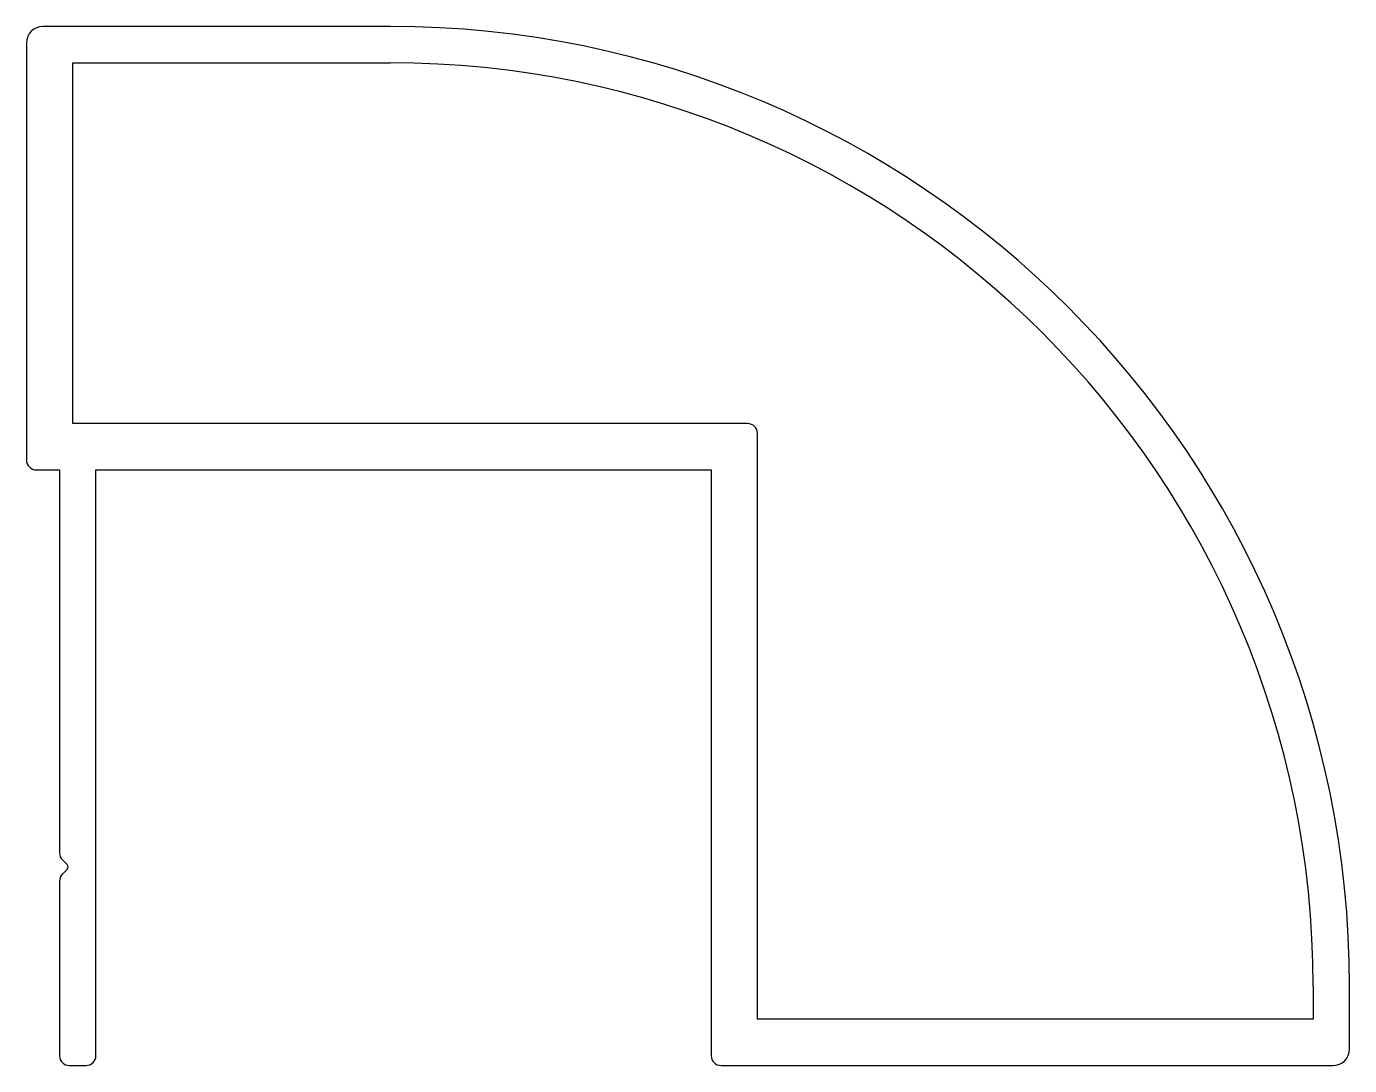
# Model space of a CAD drawing. Extents: x 2539.9 to 2579.9, y 799.7 to 831.1.
import ezdxf

# ---------------------------------------------------------------- set-up
doc = ezdxf.new("R2010")
doc.units = 0
doc.layers.get('0').update_dxf_attribs({"linetype": 'CONTINUOUS'})

msp = doc.modelspace()

# ---------------------------------------------------------------- linework, layer by layer
for p, q in [((2550.893, 831.096), (2540.393, 831.096)), ((2539.893, 830.596), (2539.893, 817.996)), ((2541.293, 819.096), (2541.293, 829.996)), ((2541.293, 829.996), (2550.893, 829.996)), ((2561.693, 819.096), (2541.293, 819.096)), ((2561.993, 801.096), (2561.993, 818.796)), ((2540.193, 817.696), (2540.893, 817.696)), ((2540.893, 817.696), (2540.893, 806.12)), ((2541.993, 817.696), (2560.593, 817.696)), ((2541.993, 799.996), (2541.993, 817.696)), ((2560.593, 817.696), (2560.593, 799.996)), ((2540.981, 805.908), (2541.123, 805.767)), ((2541.123, 805.625), (2540.981, 805.484)), ((2540.893, 805.272), (2540.893, 799.996)), ((2578.793, 802.096), (2578.793, 801.096)), ((2579.893, 800.196), (2579.893, 802.096)), ((2578.793, 801.096), (2561.993, 801.096)), ((2541.193, 799.696), (2541.693, 799.696)), ((2560.893, 799.696), (2579.393, 799.696))]:
    msp.add_line(p, q)
for centre, radius, start, end in [((2540.393, 830.596), 0.5, 90, 180), ((2550.893, 802.096), 29, 0, 90), ((2550.893, 802.096), 27.9, 0, 90), ((2561.693, 818.796), 0.3, 0, 90), ((2540.193, 817.996), 0.3, 180.0001, 270), ((2541.193, 806.12), 0.3, 180.0001, 225), ((2541.052, 805.696), 0.1, 314.9996, 45.0004), ((2541.193, 805.272), 0.3, 135, 180.0003), ((2579.393, 800.196), 0.5, 270, 0), ((2541.193, 799.996), 0.3, 180.0001, 270), ((2541.693, 799.996), 0.3, 270, 359.9999), ((2560.893, 799.996), 0.3, 180.0001, 269.9999)]:
    msp.add_arc(centre, radius, start, end)

doc.saveas('drawing.dxf')
